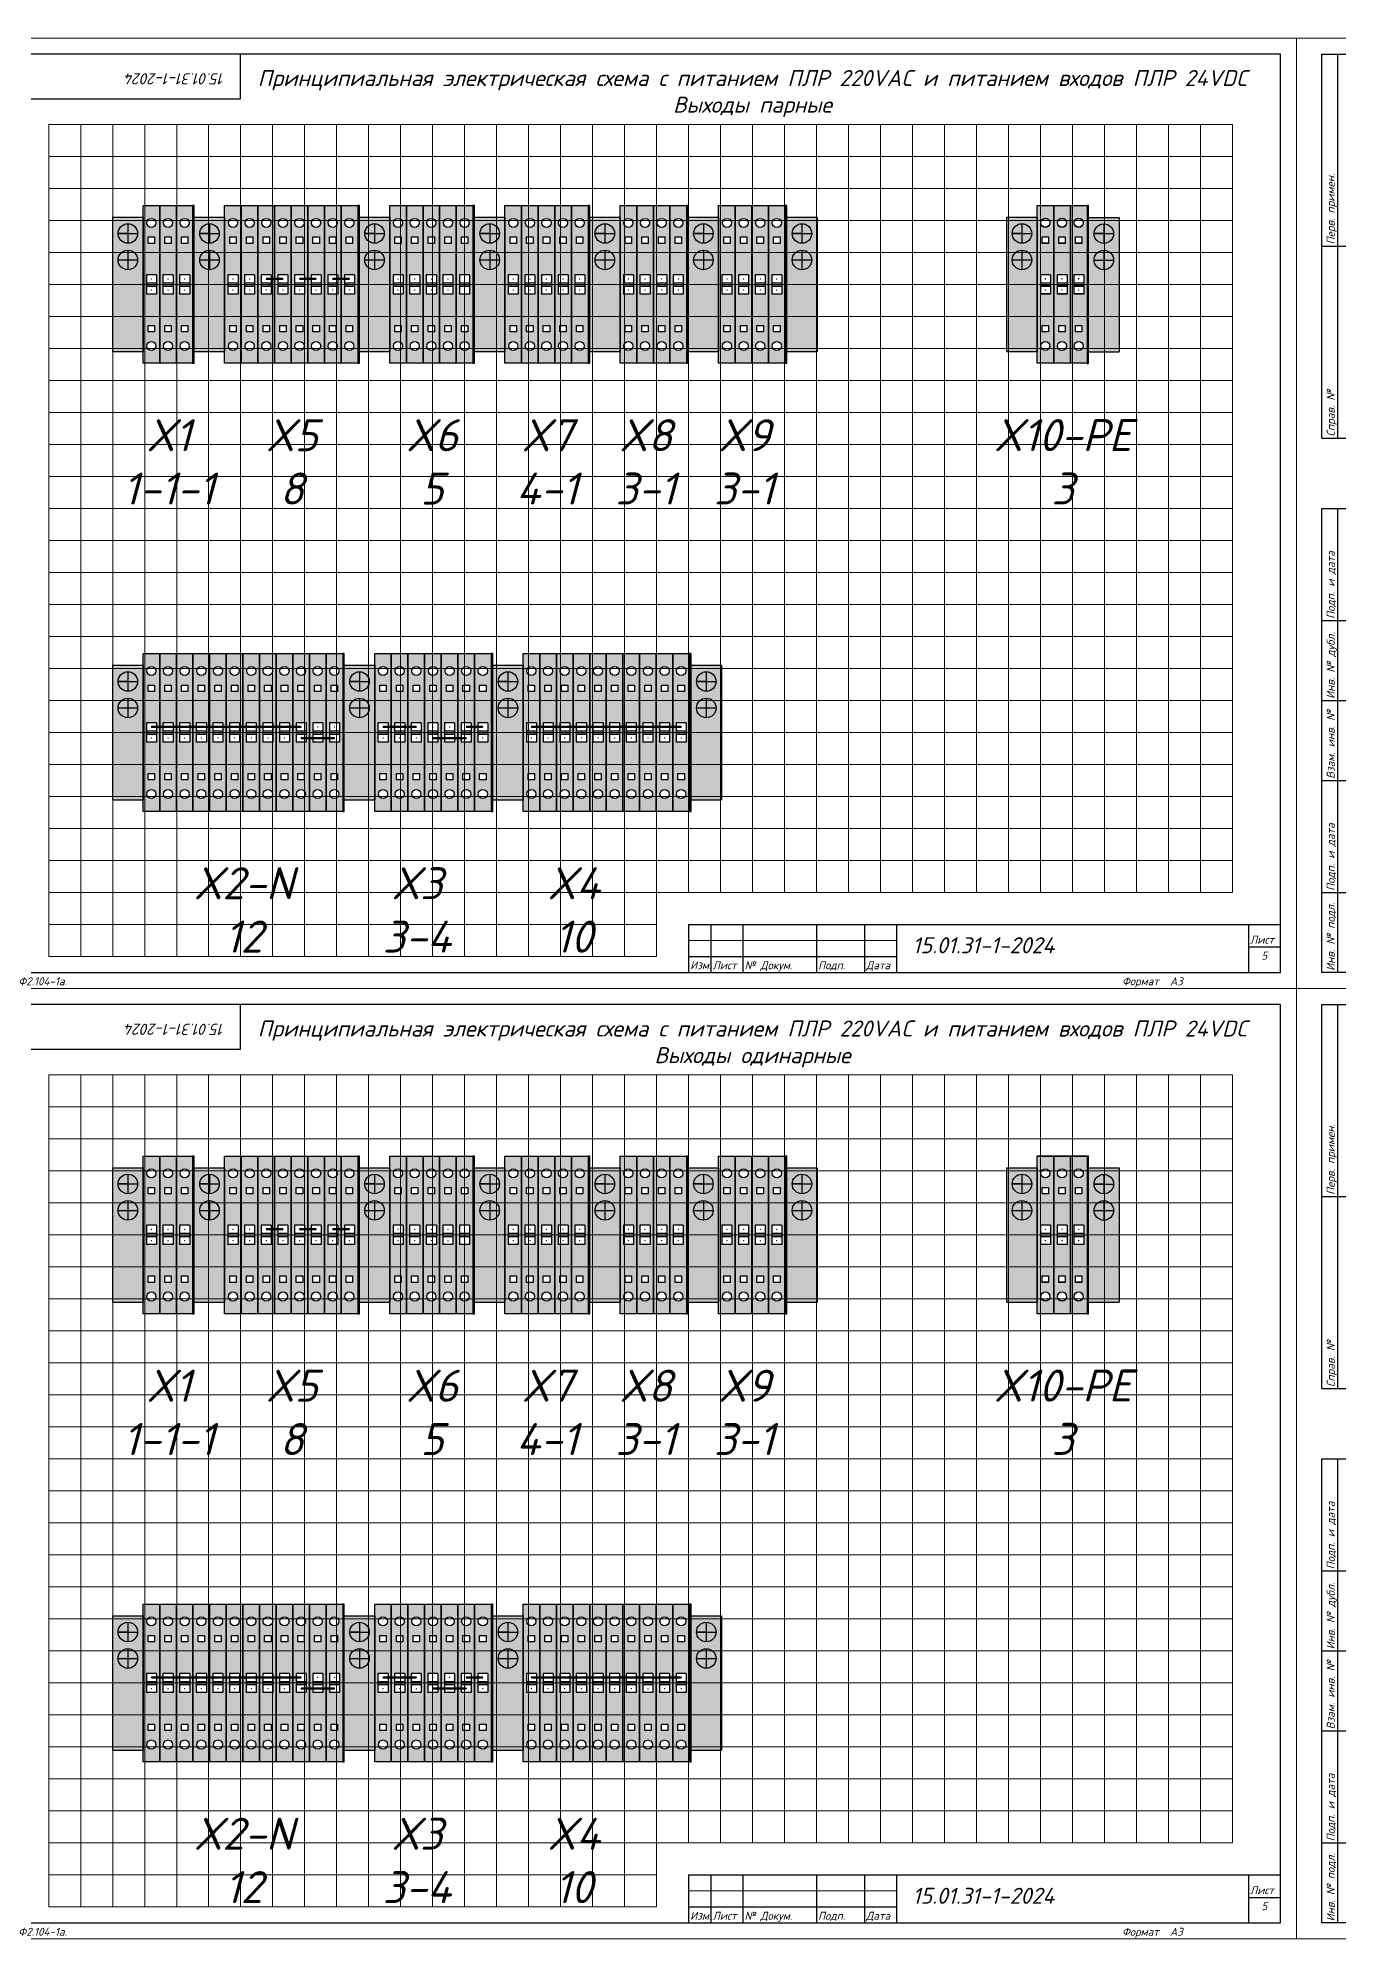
# Model space of a CAD drawing. Header units: millimetres. Extents: x 0 to 53000, y -591 to 24400.
# Drawn here: x 12647 to 13053, y 3 to 597 of the extents above; entities that cross this region are included whole.
import ezdxf
from ezdxf.enums import TextEntityAlignment as Align

# ---------------------------------------------------------------- set-up
doc = ezdxf.new("R2010")
doc.units = ezdxf.units.MM
for name, color, linetype, lineweight in [('4', 4, 'Continuous', 15), ('Основная', 7, 'Continuous', 30), ('Перемычка', 6, 'Continuous', 140)]:
    doc.layers.add(name, color=color, linetype=linetype, lineweight=lineweight)
doc.layers.add('Привязки', color=2, linetype='Continuous', lineweight=0, plot=False, transparency=0.8)
doc.layers.add('размеры', color=3, linetype='Continuous')
doc.layers.add('рамка', color=253, linetype='Continuous', lineweight=5, transparency=0.8)
doc.styles.add('текст', font='isocpeui.ttf')

# ---------------------------------------------------------------- blocks, each defined once
blk = doc.blocks.new('*U110')
for p, q in [((8, 232), (8, 292)), ((8, 292), (20, 292)), ((13, 232), (13, 292)), ((90, 292), (90, 292)), ((90, 292), (90, 292)), ((90, 278), (90, 292)), ((90, 292), (90, 292)), ((90, 292), (90, 292)), ((90, 292), (90, 292)), ((20, 278), (90, 278)), ((8, 232), (20, 232)), ((8, 172), (8, 232)), ((13, 172), (13, 232)), ((8, 172), (20, 172)), ((8, 115), (8, 150)), ((8, 150), (20, 150)), ((13, 115), (13, 150)), ((8, 90), (8, 115)), ((8, 115), (20, 115)), ((13, 90), (13, 115)), ((8, 65), (8, 90)), ((8, 90), (20, 90)), ((13, 65), (13, 90)), ((8, 30), (8, 65)), ((8, 65), (20, 65)), ((13, 30), (13, 65)), ((8, 5), (8, 30)), ((8, 30), (20, 30)), ((13, 5), (13, 30)), ((230, 20), (415, 20)), ((230, 20), (230, 5)), ((237, 20), (237, 5)), ((247, 20), (247, 5)), ((270, 20), (270, 5)), ((285, 20), (285, 5)), ((295, 20), (295, 5)), ((405, 20), (405, 5)), ((415, 20), (415, 20)), ((415, 20), (415, 20)), ((405, 13), (415, 13)), ((230, 10), (295, 10)), ((20, 5), (8, 5)), ((230, 5), (295, 5)), ((415, 5), (415, 5)), ((415, 5), (415, 5)), ((415, 5), (415, 5)), ((415, 5), (415, 5)), ((415, 5), (415, 5)), ((415, 5), (415, 5)), ((415, 5), (415, 5))]:
    blk.add_line(p, q)
blk.add_lwpolyline([(20, 5), (415, 5), (415, 292), (20, 292)], close=True)
at = {"layer": '4'}
for p, q in [((230, 15), (295, 15)), ((415, 5), (415, 5)), ((415, 5), (415, 5)), ((415, 5), (415, 5)), ((415, 5), (415, 5)), ((415, 5), (415, 5)), ((415, 5), (415, 5)), ((415, 5), (415, 5)), ((415, 5), (415, 5)), ((415, 5), (415, 5))]:
    blk.add_line(p, q, dxfattribs=at)
at = {"layer": 'Привязки'}
blk.add_lwpolyline([(0, 0), (420, 0), (420, 297), (0, 297)], close=True, dxfattribs=at)
at = {"layer": 'рамка'}
blk.add_lwpolyline([(0, 297), (420, 297), (420, 0), (0, 0)], close=True, dxfattribs=at)
at = {"style": 'текст'}
for s, p in [('Перв. примен.', (12, 232.5)), ('Справ. №', (12, 172.5)), ('Подп. и дата', (12, 115.5)), ('Инв. № дубл.', (12, 90.5)), ('Взам. инв. №', (12, 65.5)), ('Подп. и дата', (12, 30.5)), ('Инв. № подл.', (12, 5.5))]:
    blk.add_text(s, height=2.5, rotation=90, dxfattribs=at).set_placement(p)
for s, height, p in [('Лист', 2.5, (405.5, 14)), ('Изм.', 2.5, (230.5, 6)), ('Лист', 2.5, (237.5, 6)), ('№ Докум.', 2.5, (247.5, 6)), ('Подп.', 2.5, (270.5, 6)), ('Дата', 2.5, (285.5, 6)), ('Ф2.104-1.', 0.005, (20, 4.99)), ('Ф2.104-1а.', 2.5, (20.5, 1)), ('Формат', 2.5, (365.5, 1)), ('А3', 2.5, (380.5, 1)), ('Разраб.', 0.0000135, (415, 5)), ('Пров.', 0.0000135, (415, 5)), ('Т.контр.', 0.0000135, (415, 5)), ('Н.контр.', 0.0000135, (415, 5)), ('Утв.', 0.0000135, (415, 5)), ('Лит.', 0.0000135, (415, 5)), ('Масса', 0.0000135, (415, 5)), ('Масштаб', 0.0000135, (415, 5)), ('Листов', 0.0000135, (415, 5)), ('А4', 0.025, (419.61, 0.01)), ('А2', 0.00833, (419.87, 0)), ('А1', 0.00625, (419.9, 0)), ('А0', 0.005, (419.92, 0))]:
    blk.add_text(s, height=height, dxfattribs=at).set_placement(p)
for tag, p, height in [('12', (90, 292), 0.00000373), ('13', (90, 292), 0.00000373), ('27', (90, 292), 0.00000522), ('29', (105, 249), 3.5), ('ИЗМ2', (230.5, 16), 2.5), ('ЛИСТИЗМ2', (237.5, 16), 2.5), ('№ДОКУМИЗМ2', (247.5, 16), 2.5), ('28', (415, 20), 0.0000438), ('ИЗМ1', (230.5, 11), 2.5), ('ЛИСТИЗМ1', (237.5, 11), 2.5), ('№ДОКУМИЗМ1', (247.5, 11), 2.5), ('ПОДПИЗМ1', (270.5, 11), 2.5), ('ДАТАИЗМ1', (285.5, 11), 2.5), ('ДАТАНКОНТР', (285.5, 11), 2.5), ('ОБОЗНАЧЕНИЕ', (300, 11), 5), ('ДАТАУТВ', (285.5, 6), 2.5), ('РАЗРАБ', (415, 5), 0.0000135), ('ЛИСТОВ', (415, 5), 0.0000135), ('ПРОВ', (415, 5), 0.0000135), ('ТКОНТР', (415, 5), 0.0000135), ('НКОНТР', (415, 5), 0.0000135), ('УТВ', (415, 5), 0.0000135), ('10', (415, 5), 0.0000135), ('11', (415, 5), 0.0000135), ('ПОДПИЗМ2', (415, 5), 0.0000135), ('ДАТАИЗМ2', (415, 5), 0.0000135), ('ИЗМ3', (415, 5), 0.0000135), ('ЛИСТИЗМ3', (415, 5), 0.0000135), ('№ДОКУМИЗМ3', (415, 5), 0.0000135), ('ПОДПИЗМ3', (415, 5), 0.0000135), ('ДАТАИЗМ3', (415, 5), 0.0000135), ('ИЗМ4', (415, 5), 0.0000135), ('ЛИСТИЗМ4', (415, 5), 0.0000135), ('№ДОКУМИЗМ4', (415, 5), 0.0000135), ('ПОДПИЗМ4', (415, 5), 0.0000135), ('ДАТАИЗМ4', (415, 5), 0.0000135), ('ДАТАРАЗРАБ', (415, 5), 0.0000135), ('ДАТАПРОВ', (415, 5), 0.0000135), ('ДАТАТКОНТР', (415, 5), 0.0000135)]:
    blk.add_attdef(tag, p, '', height=height, dxfattribs=at)
for tag, p, height, rotation in [('ОБОЗНАЧЕНИЕ-ВЕРХ', (85, 286), 3.5, 180), ('ПРИМЕНЯЕМОСТЬ', (19, 232.5), 2.5, 90), ('СПРАВ№', (19, 172.5), 2.5, 90), ('ДАТАУЧЁТАДУБЛ', (19, 115.5), 2.5, 90), ('ИНВ№ДУБЛ', (19, 90.5), 2.5, 90), ('ВЗАМИНВ№', (19, 65.5), 2.5, 90), ('ДАТАУЧЁТА', (19, 30.5), 2.5, 90), ('ИНВ№ПОДЛ', (19, 5.5), 2.5, 90)]:
    blk.add_attdef(tag, p, '', height=height, rotation=rotation, dxfattribs=at)
blk.add_attdef('30', text='', height=5, dxfattribs=at).set_placement((355, 34), align=Align.MIDDLE)
for tag, height, p in [('ЛИСТ', 2.5, (410, 9)), ('НАИМЕНОВАНИЕ1', 0.000027, (415, 5)), ('НАИМЕНОВАНИЕ2', 0.0000189, (415, 5)), ('НАИМЕНОВАНИЕ3', 0.0000189, (415, 5)), ('НАИМЕНОВАНИЕ4', 0.0000135, (415, 5)), ('МАССА', 0.0000189, (415, 5)), ('МАСШТАБ', 0.0000189, (415, 5)), ('МАТЕРИАЛ1', 0.0000135, (415, 5)), ('МАТЕРИАЛ2', 0.0000135, (415, 5)), ('МАТЕРИАЛ3', 0.0000135, (415, 5)), ('ПРЕДПРИЯТИЕ1', 0.0000189, (415, 5)), ('ПРЕДПРИЯТИЕ2', 0.0000189, (415, 5)), ('ПРЕДПРИЯТИЕ3', 0.0000189, (415, 5))]:
    blk.add_attdef(tag, text='', height=height, dxfattribs=at).set_placement(p, align=Align.CENTER)
for tag in ['ЛИТЕРА', 'ЛИТЕРА2', 'ЛИТЕРА3']:
    blk.add_attdef(tag, text='', height=0.0000135, dxfattribs=at).set_placement((415, 5), align=Align.RIGHT)
for tag in ['ИНДЕКС', 'ИНДЕКС2', 'ИНДЕКС3']:
    blk.add_attdef(tag, text='', height=0.0000135, dxfattribs=at).set_placement((415, 5), align=Align.TOP_LEFT)
blk = doc.blocks.new('КПИ 2-2.5')
at = {"layer": 'Основная'}
for p, q in [((0, -24.65), (0, 24.65)), ((0, 24.65), (5.2, 24.65)), ((5.2, 24.65), (5.2, -24.65)), ((2.6, 3), (1.025, 3)), ((1.025, 3), (1.025, 0)), ((1.025, 0.5), (4.175, 0.5)), ((1.025, 0.5), (4.175, 0.5)), ((1.025, 0), (1.025, -3)), ((4.175, 3), (2.6, 3)), ((4.175, 3), (4.175, 0)), ((4.175, 0), (4.175, -3)), ((4.175, -0.5), (1.025, -0.5)), ((1.025, -0.5), (4.175, -0.5)), ((2.6, -3), (1.025, -3)), ((4.175, -3), (2.6, -3)), ((5.2, -24.65), (0, -24.65))]:
    blk.add_line(p, q, dxfattribs=at)
for points in [[(1.6, 14.825), (3.6, 14.825), (3.6, 12.825), (1.6, 12.825)], [(1.6, -12.825), (3.6, -12.825), (3.6, -14.825), (1.6, -14.825)]]:
    blk.add_lwpolyline(points, close=True, dxfattribs=at)
for centre in [(2.6, 19.2375), (2.6, -19.2375)]:
    blk.add_circle(centre, 1.4187, dxfattribs=at)
blk = doc.blocks.new('КПИ 2-2.5 синяя')
at = {"layer": 'Основная', "true_color": 0x22346e}
h = blk.add_hatch(color=159, dxfattribs=at)
h.dxf.hatch_style = 1
h.paths.add_polyline_path([(5.2, 24.65), (0, 24.65), (0, -24.65), (5.2, -24.65)])
h.paths.add_polyline_path([(4.17, 3), (4.17, 0), (4.17, -3), (2.6, -3), (1.03, -3), (1.03, 0), (1.03, 3), (2.6, 3)], flags=16)
h.paths.add_polyline_path([(1.6, 12.82), (1.6, 14.82), (3.6, 14.82), (3.6, 12.82)], flags=16)
h.paths.add_polyline_path([(1.18, 19.24, -1), (4.02, 19.24, -1)], flags=16)
h.paths.add_polyline_path([(3.6, -12.82), (3.6, -14.82), (1.6, -14.82), (1.6, -12.82)], flags=16)
h.paths.add_polyline_path([(4.02, -19.24, -1), (1.18, -19.24, -1)], flags=16)
at = {"layer": 'Привязки'}
for centre in [(2.6, 1.75), (2.6, -1.75)]:
    blk.add_circle(centre, 0.00000908, dxfattribs=at)
for p in [(2.6, 1.75), (2.6, 1.75), (2.6, 1.75), (2.6, 1.75), (2.6, 1.75), (2.6, 1.75), (2.6, -1.75), (2.6, -1.75), (2.6, -1.75), (2.6, -1.75), (2.6, -1.75), (2.6, -1.75)]:
    blk.add_point(p, dxfattribs=at)
at = {"layer": 'Основная'}
blk.add_blockref('КПИ 2-2.5', (0, 0), dxfattribs=at)
blk = doc.blocks.new('КПИ 2-2.5 ЖЗ')
at = {"layer": 'Основная', "true_color": 0x939598}
h = blk.add_hatch(color=252, dxfattribs=at)
h.set_gradient(color1=(19, 103, 52), color2=(200, 201, 45), rotation=45, name='CYLINDER')
h.paths.add_polyline_path([(5.2, 24.65), (0, 24.65), (0, 0), (1.03, 0), (1.03, 3), (2.6, 3), (4.17, 3), (4.17, -3), (5.2, -3)])
h.paths.add_polyline_path([(1.6, 12.82), (1.6, 14.82), (3.6, 14.82), (3.6, 12.82)], flags=16)
edge = h.paths.add_edge_path(flags=16)
edge.add_arc((2.6, 19.24), 1.42, 0, 360)
at = {"layer": 'Основная'}
h = blk.add_hatch(color=256, dxfattribs=at)
h.set_gradient(color1=(200, 201, 45), color2=(19, 103, 52), rotation=45, name='CYLINDER')
h.paths.add_polyline_path([(5.2, 0), (4.17, 0), (4.17, -3), (2.6, -3), (1.03, -3), (1.03, 3), (0, 3), (0, -24.65), (5.2, -24.65)])
h.paths.add_polyline_path([(3.6, -12.82), (3.6, -14.82), (1.6, -14.82), (1.6, -12.82)], flags=16)
edge = h.paths.add_edge_path(flags=16)
edge.add_arc((2.6, -19.24), 1.42, 0, 360)
at = {"layer": 'Привязки'}
for centre in [(2.6, 1.75), (2.6, -1.75)]:
    blk.add_circle(centre, 0.00000908, dxfattribs=at)
for p in [(2.6, 1.75), (2.6, 1.75), (2.6, 1.75), (2.6, 1.75), (2.6, 1.75), (2.6, 1.75), (2.6, -1.75), (2.6, -1.75), (2.6, -1.75), (2.6, -1.75), (2.6, -1.75), (2.6, -1.75)]:
    blk.add_point(p, dxfattribs=at)
at = {"layer": 'Основная'}
blk.add_blockref('КПИ 2-2.5', (0, 0), dxfattribs=at)
blk = doc.blocks.new('Заглушка КПИ зеленая 1.5-2.5')
at = {"layer": 'Основная'}
h = blk.add_hatch(color=3, dxfattribs=at)
h.dxf.hatch_style = 1
h.paths.add_polyline_path([(2212.92, 559.35), (2213.42, 559.35), (2213.42, 608.65), (2212.92, 608.65)])
for p, q in [((2212.92, 608.65), (2212.92, 559.35)), ((2213.42, 608.65), (2212.92, 608.65)), ((2213.42, 559.35), (2213.42, 608.65)), ((2212.92, 559.35), (2213.42, 559.35))]:
    blk.add_line(p, q, dxfattribs=at)
blk = doc.blocks.new('Стопор на DIN')
at = {"layer": 'Основная', "true_color": 0x939598}
h = blk.add_hatch(color=252, dxfattribs=at)
h.dxf.hatch_style = 1
h.paths.add_polyline_path([(0, 21), (-9.5, 21), (-9.5, -21), (0, -21)])
at = {"layer": 'Основная'}
for p, q in [((-9.5, -21), (-9.5, 21)), ((-9.5, 21), (0, 21)), ((-4.75, 18.97), (-4.75, 12.87)), ((0, 21), (0, -21)), ((-4.75, 15.92), (-7.8, 15.92)), ((-7.8, 15.92), (-1.7, 15.92)), ((-7.8, 7.66), (-1.7, 7.66)), ((-4.75, 10.71), (-4.75, 4.6)), ((-9.5, -21), (0, -21))]:
    blk.add_line(p, q, dxfattribs=at)
for centre in [(-4.75, 15.92), (-4.75, 7.66)]:
    blk.add_circle(centre, 3.05, dxfattribs=at)
blk = doc.blocks.new('КПИ 2-2.5 серая')
at = {"layer": 'Основная', "true_color": 0x939598}
h = blk.add_hatch(color=252, dxfattribs=at)
h.dxf.hatch_style = 1
h.paths.add_polyline_path([(5.2, 24.65), (0, 24.65), (0, -24.65), (5.2, -24.65)])
h.paths.add_polyline_path([(4.17, 3), (4.17, 0), (4.17, -3), (2.6, -3), (1.03, -3), (1.03, 0), (1.03, 3), (2.6, 3)], flags=16)
h.paths.add_polyline_path([(1.6, 12.82), (1.6, 14.82), (3.6, 14.82), (3.6, 12.82)], flags=16)
h.paths.add_polyline_path([(1.18, 19.24, -1), (4.02, 19.24, -1)], flags=16)
h.paths.add_polyline_path([(3.6, -12.82), (3.6, -14.82), (1.6, -14.82), (1.6, -12.82)], flags=16)
h.paths.add_polyline_path([(4.02, -19.24, -1), (1.18, -19.24, -1)], flags=16)
at = {"layer": 'Привязки'}
blk.add_line((0, 0), (5.2, 0), dxfattribs=at)
for centre in [(2.6, 1.75), (2.6, -1.75)]:
    blk.add_circle(centre, 0.00000908, dxfattribs=at)
for p in [(2.6, 1.75), (2.6, 1.75), (2.6, 1.75), (2.6, 1.75), (2.6, 1.75), (2.6, 1.75), (2.6, -1.75), (2.6, -1.75), (2.6, -1.75), (2.6, -1.75), (2.6, -1.75), (2.6, -1.75)]:
    blk.add_point(p, dxfattribs=at)
at = {"layer": 'Основная'}
blk.add_blockref('КПИ 2-2.5', (0, 0), dxfattribs=at)
blk = doc.blocks.new('Заглушка КПИ серая 1.5-2.5')
at = {"layer": 'Основная', "true_color": 0x939598}
h = blk.add_hatch(color=252, dxfattribs=at)
h.dxf.hatch_style = 1
h.paths.add_polyline_path([(0, -24.65), (0.5, -24.65), (0.5, 24.65), (0, 24.65)])
at = {"layer": 'Основная'}
for p, q in [((0, 24.65), (0, -24.65)), ((0.5, 24.65), (0, 24.65)), ((0.5, -24.65), (0.5, 24.65)), ((0, -24.65), (0.5, -24.65))]:
    blk.add_line(p, q, dxfattribs=at)
blk = doc.blocks.new('Заглушка КПИ синяя 1.5-2.5')
at = {"layer": 'Основная'}
h = blk.add_hatch(color=5, dxfattribs=at)
h.dxf.hatch_style = 1
h.paths.add_polyline_path([(0, -24.65), (0.5, -24.65), (0.5, 24.65), (0, 24.65)])
for p, q in [((0, 24.65), (0, -24.65)), ((0.5, 24.65), (0, 24.65)), ((0.5, -24.65), (0.5, 24.65)), ((0, -24.65), (0.5, -24.65))]:
    blk.add_line(p, q, dxfattribs=at)

msp = doc.modelspace()

# ---------------------------------------------------------------- linework, layer by layer
at = {"layer": 'Перемычка'}
for p, q in [((12718, 521.75002), (12723.20001, 521.75002)), ((12728.40002, 521.75002), (12733.60001, 521.75001)), ((12738.80002, 521.75001), (12744.00001, 521.75001)), ((12682.10001, 381.74998), (12728.90002, 381.74999)), ((12754.50001, 381.75), (12764.90001, 381.74998)), ((12780.5, 381.74999), (12785.70002, 381.74999)), ((12800.90001, 381.74998), (12847.70002, 381.74999)), ((12728.90002, 378.24999), (12739.30002, 378.24999)), ((12770.10002, 378.24999), (12780.50002, 378.24999)), ((12718, 224.75002), (12723.20001, 224.75002)), ((12728.40002, 224.75002), (12733.60001, 224.75001)), ((12738.80002, 224.75001), (12744.00001, 224.75001)), ((12682.10001, 84.74998), (12728.90002, 84.74999)), ((12754.50001, 84.75), (12764.90001, 84.74998)), ((12780.5, 84.74999), (12785.70002, 84.74999)), ((12800.90001, 84.74998), (12847.70002, 84.74999)), ((12728.90002, 81.24999), (12739.30002, 81.24999)), ((12770.10002, 81.24999), (12780.50002, 81.24999))]:
    msp.add_line(p, q, dxfattribs=at)
at = {"layer": 'Привязки'}
for p, q in [((12650, 570), (13020, 570)), ((12650, 310), (12650, 570)), ((12660, 570), (12660, 310)), ((12670, 570), (12670, 310)), ((12680, 570), (12680, 310)), ((12690, 570), (12690, 310)), ((12700, 570), (12700, 310)), ((12710, 570), (12710, 310)), ((12720, 570), (12720, 310)), ((12730, 570), (12730, 310)), ((12740, 570), (12740, 310)), ((12750, 570), (12750, 310)), ((12760, 570), (12760, 310)), ((12770, 570), (12770, 310)), ((12780, 570), (12780, 310)), ((12790, 570), (12790, 310)), ((12800, 570), (12800, 310)), ((12810, 570), (12810, 310)), ((12820, 570), (12820, 310)), ((12830, 570), (12830, 310)), ((12840, 570), (12840, 330)), ((12850, 570), (12850, 330)), ((12860, 570), (12860, 330)), ((12870, 570), (12870, 330)), ((12880, 570), (12880, 330)), ((12890, 570), (12890, 330)), ((12900, 570), (12900, 330)), ((12910, 570), (12910, 330)), ((12920, 570), (12920, 330)), ((12930, 570), (12930, 330)), ((12940, 570), (12940, 330)), ((12950, 570), (12950, 330)), ((12960, 570), (12960, 330)), ((12970, 570), (12970, 330)), ((12980, 570), (12980, 330)), ((12990, 570), (12990, 330)), ((13000, 570), (13000, 330)), ((13010, 570), (13010, 330)), ((13020, 570), (13020, 330)), ((12650, 560), (13020, 560)), ((12650, 550), (13020, 550)), ((12650, 540), (13020, 540)), ((12650, 530), (13020, 530)), ((12650, 520), (13020, 520)), ((12650, 510), (13020, 510)), ((12650, 500), (13020, 500)), ((12650, 490), (13020, 490)), ((12650, 480), (13020, 480)), ((12650, 470), (13020, 470)), ((12650, 460), (13020, 460)), ((12650, 450), (13020, 450)), ((12650, 440), (13020, 440)), ((12650, 430), (13020, 430)), ((12650, 420), (13020, 420)), ((12650, 410), (13020, 410)), ((12650, 400), (13020, 400)), ((12650, 390), (13020, 390)), ((12650, 380), (13020, 380)), ((12650, 370), (13020, 370)), ((12650, 360), (13020, 360)), ((12650, 350), (13020, 350)), ((12650, 340), (13020, 340)), ((12650, 330), (12840, 330)), ((13020, 330), (12840, 330)), ((12840, 330), (12840, 310)), ((12650, 320), (12840, 320)), ((12840, 310), (12650, 310)), ((12650, 273), (13020, 273)), ((12650, 13), (12650, 273)), ((12660, 273), (12660, 13)), ((12670, 273), (12670, 13)), ((12680, 273), (12680, 13)), ((12690, 273), (12690, 13)), ((12700, 273), (12700, 13)), ((12710, 273), (12710, 13)), ((12720, 273), (12720, 13)), ((12730, 273), (12730, 13)), ((12740, 273), (12740, 13)), ((12750, 273), (12750, 13)), ((12760, 273), (12760, 13)), ((12770, 273), (12770, 13)), ((12780, 273), (12780, 13)), ((12790, 273), (12790, 13)), ((12800, 273), (12800, 13)), ((12810, 273), (12810, 13)), ((12820, 273), (12820, 13)), ((12830, 273), (12830, 13)), ((12840, 273), (12840, 33)), ((12850, 273), (12850, 33)), ((12860, 273), (12860, 33)), ((12870, 273), (12870, 33)), ((12880, 273), (12880, 33)), ((12890, 273), (12890, 33)), ((12900, 273), (12900, 33)), ((12910, 273), (12910, 33)), ((12920, 273), (12920, 33)), ((12930, 273), (12930, 33)), ((12940, 273), (12940, 33)), ((12950, 273), (12950, 33)), ((12960, 273), (12960, 33)), ((12970, 273), (12970, 33)), ((12980, 273), (12980, 33)), ((12990, 273), (12990, 33)), ((13000, 273), (13000, 33)), ((13010, 273), (13010, 33)), ((13020, 273), (13020, 33)), ((12650, 263), (13020, 263)), ((12650, 253), (13020, 253)), ((12650, 243), (13020, 243)), ((12650, 233), (13020, 233)), ((12650, 223), (13020, 223)), ((12650, 213), (13020, 213)), ((12650, 203), (13020, 203)), ((12650, 193), (13020, 193)), ((12650, 183), (13020, 183)), ((12650, 173), (13020, 173)), ((12650, 163), (13020, 163)), ((12650, 153), (13020, 153)), ((12650, 143), (13020, 143)), ((12650, 133), (13020, 133)), ((12650, 123), (13020, 123)), ((12650, 113), (13020, 113)), ((12650, 103), (13020, 103)), ((12650, 93), (13020, 93)), ((12650, 83), (13020, 83)), ((12650, 73), (13020, 73)), ((12650, 63), (13020, 63)), ((12650, 53), (13020, 53)), ((12650, 43), (13020, 43)), ((12650, 33), (12840, 33)), ((13020, 33), (12840, 33)), ((12840, 33), (12840, 13)), ((12650, 23), (12840, 23)), ((12840, 13), (12650, 13))]:
    msp.add_line(p, q, dxfattribs=at)

# ---------------------------------------------------------------- block references
ref = msp.add_blockref('*U110', (12620, 300))
ref.add_attrib('ОБОЗНАЧЕНИЕ', '15.01.31-1-2024', (12920, 311), dxfattribs={"height": 5, "style": 'текст'})
ref.add_attrib('ОБОЗНАЧЕНИЕ-ВЕРХ', '15.01.31-1-2024', (12705, 586), dxfattribs={"height": 3.5, "rotation": 180, "style": 'текст'})
ref.add_attrib('НАИМЕНОВАНИЕ1', 'Система', dxfattribs={"height": 0.0000189, "style": 'текст'}).set_placement((13034.99954, 305.00017), align=Align.CENTER)
ref.add_attrib('НАИМЕНОВАНИЕ2', 'автоматического управления', dxfattribs={"height": 0.0000189, "style": 'текст'}).set_placement((13034.99954, 305.00014), align=Align.CENTER)
ref.add_attrib('НАИМЕНОВАНИЕ3', 'уровнем', dxfattribs={"height": 0.0000189, "style": 'текст'}).set_placement((13034.99954, 305.00011), align=Align.CENTER)
ref.add_attrib('РАЗРАБ', 'Соловьев И. П.', (13034.99909, 305.00014), dxfattribs={"height": 0.0000108, "style": 'текст'})
ref.add_attrib('ЛИСТОВ', '3', (13034.99992, 305.00009), dxfattribs={"height": 0.0000135, "style": 'текст'})
ref.add_attrib('ЛИСТ', '5', dxfattribs={"height": 2.5, "style": 'текст'}).set_placement((13030, 309), align=Align.CENTER)
ref.add_attrib('МАТЕРИАЛ2', 'Принципиальная электрическая схема', dxfattribs={"height": 0.0000135, "style": 'текст'}).set_placement((13034.99954, 305.00003), align=Align.CENTER)
ref.add_attrib('ПРЕДПРИЯТИЕ1', 'ФГБОУ ДПО "Институт', dxfattribs={"height": 0.0000108, "style": 'текст'}).set_placement((13034.99986, 305.00006), align=Align.CENTER)
ref.add_attrib('ПРЕДПРИЯТИЕ2', 'развития профессионального', dxfattribs={"height": 0.0000108, "style": 'текст'}).set_placement((13034.99986, 305.00003), align=Align.CENTER)
ref.add_attrib('ПРЕДПРИЯТИЕ3', 'образования"', dxfattribs={"height": 0.0000108, "style": 'текст'}).set_placement((13034.99986, 305.00001), align=Align.CENTER)
ref = msp.add_blockref('*U110', (13040, 300))
ref.add_attrib('ОБОЗНАЧЕНИЕ', '15.01.31-1-2024', (13340, 311), dxfattribs={"height": 5, "style": 'текст'})
ref.add_attrib('ОБОЗНАЧЕНИЕ-ВЕРХ', '15.01.31-1-2024', (13125, 586), dxfattribs={"height": 3.5, "rotation": 180, "style": 'текст'})
ref.add_attrib('НАИМЕНОВАНИЕ1', 'Система', dxfattribs={"height": 0.0000189, "style": 'текст'}).set_placement((13454.99954, 305.00017), align=Align.CENTER)
ref.add_attrib('НАИМЕНОВАНИЕ2', 'автоматического управления', dxfattribs={"height": 0.0000189, "style": 'текст'}).set_placement((13454.99954, 305.00014), align=Align.CENTER)
ref.add_attrib('НАИМЕНОВАНИЕ3', 'уровнем', dxfattribs={"height": 0.0000189, "style": 'текст'}).set_placement((13454.99954, 305.00011), align=Align.CENTER)
ref.add_attrib('РАЗРАБ', 'Соловьев И. П.', (13454.99909, 305.00014), dxfattribs={"height": 0.0000108, "style": 'текст'})
ref.add_attrib('ЛИСТОВ', '3', (13454.99992, 305.00009), dxfattribs={"height": 0.0000135, "style": 'текст'})
ref.add_attrib('ЛИСТ', '6', dxfattribs={"height": 2.5, "style": 'текст'}).set_placement((13450, 309), align=Align.CENTER)
ref.add_attrib('МАТЕРИАЛ2', 'Принципиальная электрическая схема', dxfattribs={"height": 0.0000135, "style": 'текст'}).set_placement((13454.99954, 305.00003), align=Align.CENTER)
ref.add_attrib('ПРЕДПРИЯТИЕ1', 'ФГБОУ ДПО "Институт', dxfattribs={"height": 0.0000108, "style": 'текст'}).set_placement((13454.99986, 305.00006), align=Align.CENTER)
ref.add_attrib('ПРЕДПРИЯТИЕ2', 'развития профессионального', dxfattribs={"height": 0.0000108, "style": 'текст'}).set_placement((13454.99986, 305.00003), align=Align.CENTER)
ref.add_attrib('ПРЕДПРИЯТИЕ3', 'образования"', dxfattribs={"height": 0.0000108, "style": 'текст'}).set_placement((13454.99986, 305.00001), align=Align.CENTER)
ref = msp.add_blockref('*U110', (12620, 3))
ref.add_attrib('ОБОЗНАЧЕНИЕ', '15.01.31-1-2024', (12920, 14), dxfattribs={"height": 5, "style": 'текст'})
ref.add_attrib('ОБОЗНАЧЕНИЕ-ВЕРХ', '15.01.31-1-2024', (12705, 289), dxfattribs={"height": 3.5, "rotation": 180, "style": 'текст'})
ref.add_attrib('НАИМЕНОВАНИЕ1', 'Система', dxfattribs={"height": 0.0000189, "style": 'текст'}).set_placement((13034.99954, 8.00017), align=Align.CENTER)
ref.add_attrib('НАИМЕНОВАНИЕ2', 'автоматического управления', dxfattribs={"height": 0.0000189, "style": 'текст'}).set_placement((13034.99954, 8.00014), align=Align.CENTER)
ref.add_attrib('НАИМЕНОВАНИЕ3', 'уровнем', dxfattribs={"height": 0.0000189, "style": 'текст'}).set_placement((13034.99954, 8.00011), align=Align.CENTER)
ref.add_attrib('РАЗРАБ', 'Соловьев И. П.', (13034.99909, 8.00014), dxfattribs={"height": 0.0000108, "style": 'текст'})
ref.add_attrib('ЛИСТОВ', '3', (13034.99992, 8.00009), dxfattribs={"height": 0.0000135, "style": 'текст'})
ref.add_attrib('ЛИСТ', '5', dxfattribs={"height": 2.5, "style": 'текст'}).set_placement((13030, 12), align=Align.CENTER)
ref.add_attrib('МАТЕРИАЛ2', 'Принципиальная электрическая схема', dxfattribs={"height": 0.0000135, "style": 'текст'}).set_placement((13034.99954, 8.00003), align=Align.CENTER)
ref.add_attrib('ПРЕДПРИЯТИЕ1', 'ФГБОУ ДПО "Институт', dxfattribs={"height": 0.0000108, "style": 'текст'}).set_placement((13034.99986, 8.00006), align=Align.CENTER)
ref.add_attrib('ПРЕДПРИЯТИЕ2', 'развития профессионального', dxfattribs={"height": 0.0000108, "style": 'текст'}).set_placement((13034.99986, 8.00003), align=Align.CENTER)
ref.add_attrib('ПРЕДПРИЯТИЕ3', 'образования"', dxfattribs={"height": 0.0000108, "style": 'текст'}).set_placement((13034.99986, 8.00001), align=Align.CENTER)
ref = msp.add_blockref('*U110', (13040, 3))
ref.add_attrib('ОБОЗНАЧЕНИЕ', '15.01.31-1-2024', (13340, 14), dxfattribs={"height": 5, "style": 'текст'})
ref.add_attrib('ОБОЗНАЧЕНИЕ-ВЕРХ', '15.01.31-1-2024', (13125, 289), dxfattribs={"height": 3.5, "rotation": 180, "style": 'текст'})
ref.add_attrib('НАИМЕНОВАНИЕ1', 'Система', dxfattribs={"height": 0.0000189, "style": 'текст'}).set_placement((13454.99954, 8.00017), align=Align.CENTER)
ref.add_attrib('НАИМЕНОВАНИЕ2', 'автоматического управления', dxfattribs={"height": 0.0000189, "style": 'текст'}).set_placement((13454.99954, 8.00014), align=Align.CENTER)
ref.add_attrib('НАИМЕНОВАНИЕ3', 'уровнем', dxfattribs={"height": 0.0000189, "style": 'текст'}).set_placement((13454.99954, 8.00011), align=Align.CENTER)
ref.add_attrib('РАЗРАБ', 'Соловьев И. П.', (13454.99909, 8.00014), dxfattribs={"height": 0.0000108, "style": 'текст'})
ref.add_attrib('ЛИСТОВ', '3', (13454.99992, 8.00009), dxfattribs={"height": 0.0000135, "style": 'текст'})
ref.add_attrib('ЛИСТ', '6', dxfattribs={"height": 2.5, "style": 'текст'}).set_placement((13450, 12), align=Align.CENTER)
ref.add_attrib('МАТЕРИАЛ2', 'Принципиальная электрическая схема', dxfattribs={"height": 0.0000135, "style": 'текст'}).set_placement((13454.99954, 8.00003), align=Align.CENTER)
ref.add_attrib('ПРЕДПРИЯТИЕ1', 'ФГБОУ ДПО "Институт', dxfattribs={"height": 0.0000108, "style": 'текст'}).set_placement((13454.99986, 8.00006), align=Align.CENTER)
ref.add_attrib('ПРЕДПРИЯТИЕ2', 'развития профессионального', dxfattribs={"height": 0.0000108, "style": 'текст'}).set_placement((13454.99986, 8.00003), align=Align.CENTER)
ref.add_attrib('ПРЕДПРИЯТИЕ3', 'образования"', dxfattribs={"height": 0.0000108, "style": 'текст'}).set_placement((13454.99986, 8.00001), align=Align.CENTER)
at = {"layer": 'Основная', "lineweight": -3}
for name, p in [('Стопор на DIN', (12679.5, 520)), ('КПИ 2-2.5 синяя', (12684.7, 520)), ('КПИ 2-2.5 синяя', (12684.7, 520)), ('КПИ 2-2.5 ЖЗ', (12689.9, 520)), ('КПИ 2-2.5 ЖЗ', (12689.9, 520)), ('Заглушка КПИ зеленая 1.5-2.5', (10482.0765, -63.99999)), ('Заглушка КПИ зеленая 1.5-2.5', (10482.0765, -63.99999)), ('Стопор на DIN', (12705, 520)), ('Стопор на DIN', (12756.6, 520)), ('Стопор на DIN', (12792.6, 519.99998)), ('КПИ 2-2.5 синяя', (12813.4, 520)), ('Стопор на DIN', (12828.6, 519.99998)), ('КПИ 2-2.5 синяя', (12844.2, 519.99998)), ('Стопор на DIN', (12859.4, 519.99996)), ('КПИ 2-2.5 синяя', (12875, 520)), ('Стопор на DIN', (12890.2, 519.99998)), ('Стопор на DIN', (12958.96783, 520.00001)), ('КПИ 2-2.5 ЖЗ', (12958.96783, 520.03828)), ('КПИ 2-2.5 ЖЗ', (12958.96783, 520.00001)), ('КПИ 2-2.5 ЖЗ', (12964.16783, 520.03828)), ('КПИ 2-2.5 ЖЗ', (12964.16783, 520.00001)), ('КПИ 2-2.5 ЖЗ', (12969.36783, 520.03828)), ('КПИ 2-2.5 ЖЗ', (12969.36783, 520.00001)), ('Заглушка КПИ зеленая 1.5-2.5', (10761.64433, -64)), ('Заглушка КПИ зеленая 1.5-2.5', (10761.64433, -64.03828)), ('Стопор на DIN', (12984.56783, 519.96172)), ('КПИ 2-2.5 синяя', (12679.5, 379.99998)), ('КПИ 2-2.5 синяя', (12684.7, 379.99998)), ('КПИ 2-2.5 синяя', (12689.9, 379.99998)), ('КПИ 2-2.5 синяя', (12695.1, 379.99998)), ('КПИ 2-2.5 синяя', (12700.3, 379.99998)), ('КПИ 2-2.5 синяя', (12705.5, 379.99998)), ('КПИ 2-2.5 синяя', (12710.7, 379.99998)), ('КПИ 2-2.5 синяя', (12715.9, 379.99998)), ('КПИ 2-2.5 синяя', (12721.1, 379.99998)), ('КПИ 2-2.5 синяя', (12726.3, 379.99998)), ('КПИ 2-2.5 синяя', (12731.5, 379.99998)), ('КПИ 2-2.5 синяя', (12736.7, 379.99998)), ('КПИ 2-2.5 синяя', (12767.5, 379.99998)), ('КПИ 2-2.5 синяя', (12772.7, 379.99998)), ('КПИ 2-2.5 синяя', (12777.9, 379.99998)), ('КПИ 2-2.5 синяя', (12783.1, 379.99998)), ('Стопор на DIN', (12679.5, 379.99998)), ('Стопор на DIN', (12751.9, 379.99998)), ('Стопор на DIN', (12798.3, 379.99998)), ('Стопор на DIN', (12860.3, 379.99998)), ('Стопор на DIN', (12679.5, 223)), ('КПИ 2-2.5 синяя', (12684.7, 223)), ('КПИ 2-2.5 синяя', (12684.7, 223)), ('КПИ 2-2.5 ЖЗ', (12689.9, 223)), ('КПИ 2-2.5 ЖЗ', (12689.9, 223)), ('Заглушка КПИ зеленая 1.5-2.5', (10482.0765, -360.99999)), ('Заглушка КПИ зеленая 1.5-2.5', (10482.0765, -360.99999)), ('Стопор на DIN', (12705, 223)), ('Стопор на DIN', (12756.6, 223)), ('Стопор на DIN', (12792.6, 222.99998)), ('КПИ 2-2.5 синяя', (12813.4, 223)), ('Стопор на DIN', (12828.6, 222.99998)), ('КПИ 2-2.5 синяя', (12844.2, 222.99998)), ('Стопор на DIN', (12859.4, 222.99996)), ('КПИ 2-2.5 синяя', (12875, 223)), ('Стопор на DIN', (12890.2, 222.99998)), ('Стопор на DIN', (12958.96783, 223.00001)), ('КПИ 2-2.5 ЖЗ', (12958.96783, 223.03828)), ('КПИ 2-2.5 ЖЗ', (12958.96783, 223.00001)), ('КПИ 2-2.5 ЖЗ', (12964.16783, 223.03828)), ('КПИ 2-2.5 ЖЗ', (12964.16783, 223.00001)), ('КПИ 2-2.5 ЖЗ', (12969.36783, 223.03828)), ('КПИ 2-2.5 ЖЗ', (12969.36783, 223.00001)), ('Заглушка КПИ зеленая 1.5-2.5', (10761.64433, -361)), ('Заглушка КПИ зеленая 1.5-2.5', (10761.64433, -361.03828)), ('Стопор на DIN', (12984.56783, 222.96172)), ('КПИ 2-2.5 синяя', (12679.5, 82.99998)), ('КПИ 2-2.5 синяя', (12684.7, 82.99998)), ('КПИ 2-2.5 синяя', (12689.9, 82.99998)), ('КПИ 2-2.5 синяя', (12695.1, 82.99998)), ('КПИ 2-2.5 синяя', (12700.3, 82.99998)), ('КПИ 2-2.5 синяя', (12705.5, 82.99998)), ('КПИ 2-2.5 синяя', (12710.7, 82.99998)), ('КПИ 2-2.5 синяя', (12715.9, 82.99998)), ('КПИ 2-2.5 синяя', (12721.1, 82.99998)), ('КПИ 2-2.5 синяя', (12726.3, 82.99998)), ('КПИ 2-2.5 синяя', (12731.5, 82.99998)), ('КПИ 2-2.5 синяя', (12736.7, 82.99998)), ('КПИ 2-2.5 синяя', (12767.5, 82.99998)), ('КПИ 2-2.5 синяя', (12772.7, 82.99998)), ('КПИ 2-2.5 синяя', (12777.9, 82.99998)), ('КПИ 2-2.5 синяя', (12783.1, 82.99998)), ('Стопор на DIN', (12679.5, 82.99998)), ('Стопор на DIN', (12751.9, 82.99998)), ('Стопор на DIN', (12798.3, 82.99998)), ('Стопор на DIN', (12860.3, 82.99998))]:
    msp.add_blockref(name, p, dxfattribs=at)
at = {"layer": 'Основная'}
for name, p in [('Заглушка КПИ серая 1.5-2.5', (12746.6, 520.00001)), ('Заглушка КПИ серая 1.5-2.5', (12782.6, 520)), ('Заглушка КПИ синяя 1.5-2.5', (12818.6, 520)), ('Заглушка КПИ синяя 1.5-2.5', (12849.4, 519.99998)), ('Заглушка КПИ синяя 1.5-2.5', (12880.2, 520.00001)), ('Заглушка КПИ синяя 1.5-2.5', (12741.9, 379.99998)), ('Заглушка КПИ синяя 1.5-2.5', (12788.3, 379.99998)), ('Заглушка КПИ серая 1.5-2.5', (12850.3, 379.99998)), ('Заглушка КПИ серая 1.5-2.5', (12746.6, 223.00001)), ('Заглушка КПИ серая 1.5-2.5', (12782.6, 223)), ('Заглушка КПИ синяя 1.5-2.5', (12818.6, 223)), ('Заглушка КПИ синяя 1.5-2.5', (12849.4, 222.99998)), ('Заглушка КПИ синяя 1.5-2.5', (12880.2, 223.00001)), ('Заглушка КПИ синяя 1.5-2.5', (12741.9, 82.99998)), ('Заглушка КПИ синяя 1.5-2.5', (12788.3, 82.99998)), ('Заглушка КПИ серая 1.5-2.5', (12850.3, 82.99998))]:
    msp.add_blockref(name, p, dxfattribs=at)
at = {"layer": 'размеры'}
for p in [(12679.5, 520), (12705, 520.00001), (12710.2, 520.00001), (12715.4, 520.00001), (12720.6, 520.00001), (12725.8, 520.00001), (12731, 520.00001), (12736.2, 520.00001), (12741.4, 520.00001), (12756.6, 519.99999), (12761.8, 519.99999), (12767, 519.99999), (12772.2, 519.99999), (12777.4, 520), (12792.6, 519.99999), (12797.8, 519.99999), (12803, 519.99999), (12808.2, 519.99999), (12828.6, 519.99997), (12833.8, 519.99997), (12839, 519.99997), (12859.4, 519.99999), (12864.6, 519.99999), (12869.8, 519.99999), (12751.9, 379.99998), (12757.1, 379.99998), (12762.3, 379.99998), (12798.3, 379.99998), (12803.5, 379.99998), (12808.7, 379.99998), (12813.9, 379.99998), (12819.1, 379.99998), (12824.3, 379.99998), (12829.5, 379.99998), (12834.7, 379.99998), (12839.9, 379.99998), (12845.1, 379.99998), (12679.5, 223), (12705, 223.00001), (12710.2, 223.00001), (12715.4, 223.00001), (12720.6, 223.00001), (12725.8, 223.00001), (12731, 223.00001), (12736.2, 223.00001), (12741.4, 223.00001), (12756.6, 222.99999), (12761.8, 222.99999), (12767, 222.99999), (12772.2, 222.99999), (12777.4, 223), (12792.6, 222.99999), (12797.8, 222.99999), (12803, 222.99999), (12808.2, 222.99999), (12828.6, 222.99997), (12833.8, 222.99997), (12839, 222.99997), (12859.4, 222.99999), (12864.6, 222.99999), (12869.8, 222.99999), (12751.9, 82.99998), (12757.1, 82.99998), (12762.3, 82.99998), (12798.3, 82.99998), (12803.5, 82.99998), (12808.7, 82.99998), (12813.9, 82.99998), (12819.1, 82.99998), (12824.3, 82.99998), (12829.5, 82.99998), (12834.7, 82.99998), (12839.9, 82.99998), (12845.1, 82.99998)]:
    msp.add_blockref('КПИ 2-2.5 серая', p, dxfattribs=at)

# ---------------------------------------------------------------- texts
at = {"layer": 'Основная', "attachment_point": 2, "style": 'текст'}
for s, width, heights, insert, char_height in [('Принципиальная электрическая схема с питанием ПЛР 220VAC и питанием входов ПЛР 24VDC\\PВыходы парные', 333.9398066, [15.99579], (12870.0001, 586.99998), 5), ('X1\\P1-1-1', 16, [0], (12687.5, 477.88157), 10), ('X5\\P8', 16, [0], (12726, 477.88157), 10), ('X6\\P5', 16, [0], (12769.8, 477.88156), 10), ('X7\\P4-1', 16, [0], (12805.8, 477.88156), 10), ('X8\\P3-1', 16, [0], (12836.6, 477.88154), 10), ('X9\\P3-1', 16, [0], (12867.4, 477.88156), 10), ('X10-PE\\P3', 16, [0], (12966.96783, 477.91985), 10), ('X2-N\\P12', 16, [0], (12710.9, 337.88155), 10), ('X3\\P3-4', 16, [0], (12765.1, 337.88155), 10), ('X4\\P10', 16, [0], (12814.1, 337.88155), 10), ('Принципиальная электрическая схема с питанием ПЛР 220VAC и питанием входов ПЛР 24VDC\\PВыходы одинарные', 333.9398066, [15.99579], (12870.0001, 289.99998), 5), ('X1\\P1-1-1', 16, [0], (12687.5, 180.88157), 10), ('X5\\P8', 16, [0], (12726, 180.88157), 10), ('X6\\P5', 16, [0], (12769.8, 180.88156), 10), ('X7\\P4-1', 16, [0], (12805.8, 180.88156), 10), ('X8\\P3-1', 16, [0], (12836.6, 180.88154), 10), ('X9\\P3-1', 16, [0], (12867.4, 180.88156), 10), ('X10-PE\\P3', 16, [0], (12966.96783, 180.91985), 10), ('X2-N\\P12', 16, [0], (12710.9, 40.88155), 10), ('X3\\P3-4', 16, [0], (12765.1, 40.88155), 10), ('X4\\P10', 16, [0], (12814.1, 40.88155), 10)]:
    msp.add_mtext_dynamic_manual_height_columns(s, width=width, gutter_width=200, heights=heights, dxfattribs=dict(at, insert=insert, char_height=char_height))

doc.saveas('drawing.dxf')
